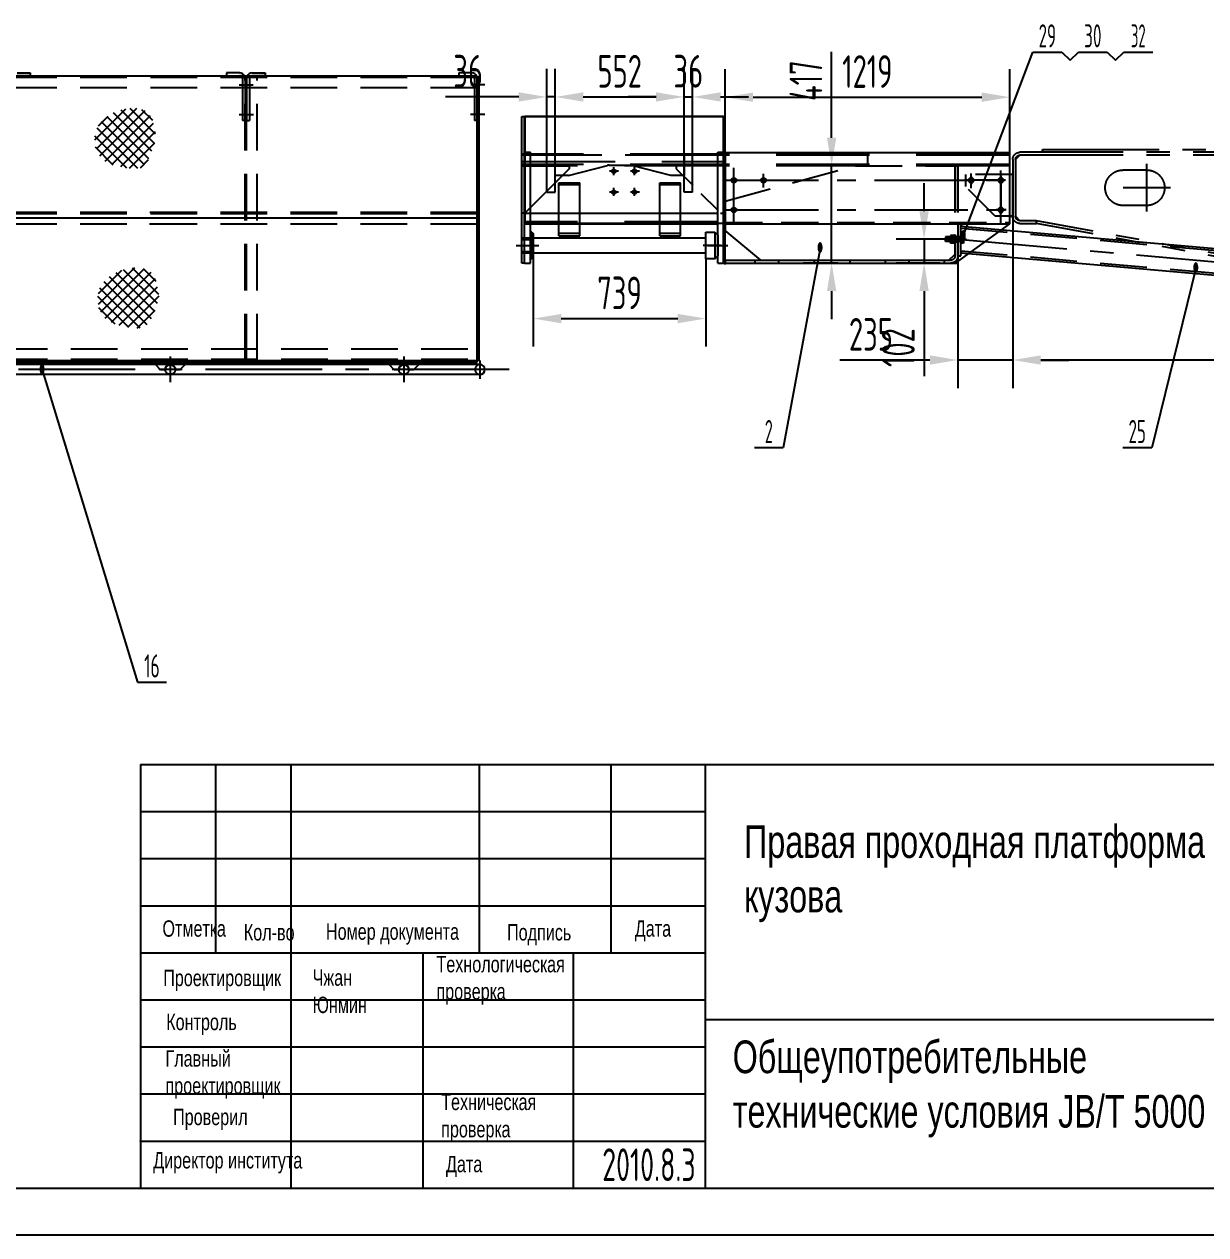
# Model space of a CAD drawing. Header units: millimetres. Extents: x 0 to 16800, y 0 to 11880.
# Drawn here: x 8845 to 13904, y 0 to 5185 of the extents above; entities that cross this region are included whole.
import ezdxf
from ezdxf.enums import TextEntityAlignment as Align

# ---------------------------------------------------------------- set-up
doc = ezdxf.new("R2010")
doc.units = ezdxf.units.MM
doc.header["$LTSCALE"] = 400
for name, pattern in [('F', [0.75, 0.5, -0.25]), ('G', [2, 1.25, -0.25, 0.25, -0.25]), ('K', [2.5, 1.25, -0.25, 0.25, -0.25, 0.25, -0.25])]:
    doc.linetypes.add(name, pattern=pattern)
for name, color, linetype in [('01', 7, 'Continuous'), ('02', 1, 'Continuous'), ('04', 2, 'F'), ('05', 4, 'G'), ('07', 6, 'K'), ('08', 1, 'Continuous'), ('10', 1, 'Continuous'), ('11', 3, 'Continuous'), ('THICK', 7, 'Continuous')]:
    doc.layers.add(name, color=color, linetype=linetype)
doc.styles.get("Standard").update_dxf_attribs({"font": 'isocp', "width": 0.707, "bigfont": 'intecad.shx'})
doc.dimstyles.new('INTE', dxfattribs={"dimscale": 40, "dimtxt": 3.5, "dimasz": 3, "dimexe": 3, "dimexo": 0, "dimgap": 1, "dimtad": 1, "dimdsep": 46, "dimtxsty": 'Standard', "dimcen": 0, "dimclrd": 1, "dimclre": 1, "dimclrt": 3, "dimaunit": 1, "dimadec": 0, "dimazin": 0, "dimtfac": 1, "dimtmove": 0, "dimatfit": 0, "dimfxl": 1, "dimarcsym": 0})

# ---------------------------------------------------------------- blocks, each defined once
blk = doc.blocks.new('A$C2E7D2D61')
at = {"layer": '04', "color": 2, "linetype": 'F'}
for p, q in [((0, 417), (0, 31)), ((12, 417), (0, 417)), ((12, 417), (12, 31)), ((12, 113), (0, 113)), ((12, 91), (0, 91)), ((997, 12), (31, 12)), ((58, 12), (58, 0)), ((210, 12), (210, 0)), ((310.8, 12), (310.8, 0)), ((463.2, 12), (463.2, 0)), ((615.8, 12), (615.8, 0)), ((768.2, 12), (768.2, 0)), ((870, 12), (870, 0)), ((997, 12), (997, 0)), ((997, 0), (31, 0))]:
    blk.add_line(p, q, dxfattribs=at)
for radius in [31, 19]:
    blk.add_arc((31, 31), radius, 180, 270, dxfattribs=at)
blk = doc.blocks.new('A$C3C707AB6')
at = {"ltscale": 0.8}
for p, q in [((1219, 305), (0, 305)), ((0, 305), (0, 0)), ((1219, 0), (1219, 305)), ((0, 0), (1219, 0))]:
    blk.add_line(p, q, dxfattribs=at)
for centre in [(38, 187), (165, 187), (1054, 187), (1181, 187), (38, 60), (1181, 60)]:
    blk.add_circle(centre, 10.5, dxfattribs=at)
at = {"layer": '04', "color": 2, "linetype": 'F', "ltscale": 0.8}
blk.add_line((0, 6), (1219, 6), dxfattribs=at)
at = {"layer": '05', "color": 4, "linetype": 'G', "ltscale": 0.8}
for p, q in [((38, 0), (38, 240.9)), ((165, 155.4), (165, 215)), ((1054, 152.7), (1054, 215.5)), ((1181, 0), (1181, 229.3)), ((0, 187), (1219, 187)), ((0, 60), (1219, 60))]:
    blk.add_line(p, q, dxfattribs=at)
blk = doc.blocks.new('A$C4F962C1B')
at = {"layer": '04', "color": 2, "linetype": 'F'}
for p, q in [((0, 253), (559, 405)), ((559, 405), (984, 405)), ((984, 405), (984, 25)), ((0, 253), (0, 127)), ((153, 0), (0, 127)), ((959, 0), (984, 25)), ((152, 0), (959, 0))]:
    blk.add_line(p, q, dxfattribs=at)
blk = doc.blocks.new('A$C2FA55718')
at = {"layer": '04', "color": 2, "linetype": 'F'}
for p, q in [((0, 0), (0, 160)), ((0, 160), (36, 160)), ((36, 0), (36, 160)), ((36, 160), (588, 160)), ((36, 71), (36, 160)), ((588, 0), (588, 160)), ((624, 160), (588, 160)), ((588, 160), (588, 71)), ((624, 0), (624, 160)), ((93, 71), (259.5, 114.2)), ((265, 114.9), (357.5, 114.9)), ((531, 71), (364.5, 114.2)), ((93, 71), (36, 71)), ((588, 71), (531, 71)), ((0, 0), (36, 0)), ((624, 0), (588, 0))]:
    blk.add_line(p, q, dxfattribs=at)
for centre, start, end in [((265, 92.9), 86.2145, 104.5582), ((359, 92.9), 75.4418, 93.7855)]:
    blk.add_arc(centre, 22, start, end, dxfattribs=at)
blk = doc.blocks.new('A$C42797331')
at = {"layer": '01', "color": 7, "linetype": 'Continuous', "ltscale": 0.6}
for p, q in [((24.7, 114), (24.7, 0)), ((30.7, 114), (24.7, 114)), ((30.7, 114), (30.7, 0)), ((30.7, 114), (36.7, 108)), ((36.7, 108), (36.7, 6)), ((30.7, 0), (24.7, 0)), ((30.7, 0), (36.7, 6))]:
    blk.add_line(p, q, dxfattribs=at)
at = {"layer": '05', "ltscale": 0.6}
blk.add_line((0, 57), (60.2, 57), dxfattribs=at)
blk = doc.blocks.new('A$C1EDC1BE1')
at = {"layer": '01', "color": 7, "linetype": 'Continuous', "ltscale": 0.5}
blk.add_line((0, 0), (0, 203), dxfattribs=at)
at = {"layer": '04', "color": 2, "linetype": 'F', "ltscale": 0.5}
for p, q in [((0, 203), (203, 203)), ((203, 190), (13, 0)), ((203, 203), (203, 190)), ((13, 0), (0, 0))]:
    blk.add_line(p, q, dxfattribs=at)
blk = doc.blocks.new('A$C7BD259EA')
at = {"ltscale": 0.8}
for p, q in [((0, 178), (0, 0)), ((0, 178), (203, 178)), ((203, 178), (203, 127)), ((76, 0), (203, 127)), ((0, 0), (76, 0))]:
    blk.add_line(p, q, dxfattribs=at)
for centre in [(51, 153), (178, 153), (51, 26)]:
    blk.add_circle(centre, 10.5, dxfattribs=at)
at = {"layer": '05', "color": 4, "linetype": 'G', "ltscale": 0.8}
for p, q in [((51, 172.5), (51, 10.8)), ((178, 169.4), (178, 136.4)), ((31.4, 153), (196.8, 153)), ((28.8, 26), (70.7, 26))]:
    blk.add_line(p, q, dxfattribs=at)
blk = doc.blocks.new('*D200')
at = {"layer": '08', "color": 1, "lineweight": -2, "ltscale": 2}
for p, q in [((12302.2, 4699), (12302.2, 5067.3)), ((12328.7, 4579), (12182.2, 4579)), ((12302.2, 4162), (12302.2, 4579)), ((12328.7, 4162), (12182.2, 4162)), ((12302.2, 4042), (12302.2, 3922))]:
    blk.add_line(p, q, dxfattribs=at)
at = {"layer": '08', "color": 1, "ltscale": 2}
for points in [[(12282.2, 4699), (12322.2, 4699), (12302.2, 4579)], [(12282.2, 4042), (12322.2, 4042), (12302.2, 4162)]]:
    blk.add_solid(points, dxfattribs=at)
at = {"layer": 'Defpoints', "color": 0, "ltscale": 2}
for p in [(12302.2, 4579), (12328.7, 4579), (12328.7, 4162)]:
    blk.add_point(p, dxfattribs=at)
at = {"layer": '08', "color": 3, "ltscale": 2, "insert": (12192.2, 4943.2), "char_height": 140, "attachment_point": 5, "rotation": 90}
blk.add_mtext('417', dxfattribs=at)
blk = doc.blocks.new('hhkhk')
at = {"layer": '02', "linetype": 'Continuous'}
for points in [[(924.8, 4928.4), (924.8, 4922.4), (930.8, 4922.9)], [(930.8, 4808.5), (924.8, 4808), (924.8, 4802)]]:
    blk.add_hatch(color=1, dxfattribs=at).paths.add_polyline_path(points)
for p, q in [((912.8, 4794.7), (912.8, 4934.7)), ((912.8, 4934.7), (924.8, 4934.7)), ((924.8, 4934.7), (924.8, 4794.7)), ((924.8, 4922.4), (924.8, 4928.4)), ((930.8, 4922.9), (924.8, 4928.4)), ((924.8, 4922.4), (930.8, 4922.9)), ((924.8, 4794.7), (912.8, 4794.7)), ((924.8, 4808), (930.8, 4808.5)), ((924.8, 4802), (930.8, 4808.5)), ((924.8, 4808), (924.8, 4802))]:
    blk.add_line(p, q)
at = {"layer": '01', "color": 7, "linetype": 'Continuous'}
for p, q in [((924.8, 4922.4), (3031.9, 5106.7)), ((924.8, 4808), (3041.8, 4993.2))]:
    blk.add_line(p, q, dxfattribs=at)
at = {"layer": '04', "color": 2, "linetype": 'F'}
for p, q in [((3031.9, 5106.7), (3343.6, 5134)), ((3343.6, 5134), (3353.5, 5020.4)), ((924.8, 4913.9), (3032.6, 5098.3)), ((3032.6, 5098.3), (3344.4, 5125.5)), ((924.8, 4816.5), (3041.1, 5001.6)), ((3041.1, 5001.6), (3352.8, 5028.9)), ((3041.8, 4993.2), (3353.5, 5020.4))]:
    blk.add_line(p, q, dxfattribs=at)
at = {"layer": '05', "color": 4, "linetype": 'G'}
blk.add_line((881.3, 4861.4), (3369.9, 5079.1), dxfattribs=at)
blk = doc.blocks.new('gfhgfd')
at = {"layer": '07', "color": 6, "linetype": 'K'}
for p, q in [((-2580.5, 6300), (-2580.5, 6130.3)), ((-2087.5, 6290.5), (-2087.5, 6086.8)), ((-503.5, 6228.3), (-2230.5, 6228.3)), ((-2230.5, 6228.3), (-2230.5, 6216.3)), ((-503.5, 6216.3), (-503.5, 6228.3)), ((-2849.5, 6216.3), (-407.5, 6216.3)), ((-2849.5, 6216.3), (-2849.5, 6204.3)), ((-2849.5, 6204.3), (-407.5, 6204.3)), ((-2789.5, 6204.3), (-2789.5, 5536.3)), ((-2777.5, 6204.3), (-2777.5, 5536.3)), ((-2758.5, 6204.3), (-2777.5, 6185.3)), ((-407.5, 6204.3), (-388.5, 6185.3)), ((-388.5, 6185.3), (-388.5, 5942.3)), ((-376.5, 6185.3), (-376.5, 5942.3)), ((-2320.5, 5973), (-2320.5, 6155.5)), ((-2320.5, 6140.3), (-2218.5, 6140.3)), ((-2218.5, 5973), (-2218.5, 6155.5)), ((-950.5, 5962.4), (-950.5, 6166.2)), ((-950.5, 6140.3), (-848.5, 6140.3)), ((-2411.8, 6064.3), (-2145.1, 6064.3)), ((-1052.4, 6064.3), (-848.6, 6064.3)), ((-2320.5, 5988.3), (-2218.5, 5988.3)), ((-950.5, 5988.3), (-848.5, 5988.3)), ((-2688.5, 5517.3), (-477.5, 5923.3)), ((-2688.5, 5505.3), (-477.5, 5911.3)), ((-477.5, 5923.3), (-407.5, 5923.3)), ((-477.5, 5911.3), (-477.5, 5923.3)), ((-407.5, 5911.3), (-477.5, 5911.3)), ((-388.5, 5942.3), (-407.5, 5923.3)), ((-2688.5, 5517.3), (-2758.5, 5517.3)), ((-2688.5, 5505.3), (-2758.5, 5505.3)), ((-2688.5, 5517.3), (-2688.5, 5505.3))]:
    blk.add_line(p, q, dxfattribs=at)
for centre, radius, start, end in [((-407.5, 6185.3), 31, 0, 90), ((-407.5, 6185.3), 19, 0, 90), ((-2320.5, 6064.3), 76, 90, 270), ((-2218.5, 6064.3), 76, 270, 90), ((-950.5, 6064.3), 76, 90, 270), ((-848.5, 6064.3), 76, 270, 90), ((-407.5, 5942.3), 19, 270, 0), ((-407.5, 5942.3), 31, 270, 0), ((-2758.5, 5536.3), 31, 180, 270), ((-2758.5, 5536.3), 19, 180, 270)]:
    blk.add_arc(centre, radius, start, end, dxfattribs=at)
blk = doc.blocks.new('*D202')
at = {"layer": '08', "color": 1, "lineweight": -2, "ltscale": 2}
for p, q in [((13077.7, 4362.5), (13077.7, 3626.7)), ((15490.7, 3956.5), (15490.7, 3626.7)), ((15370.7, 3746.7), (13197.7, 3746.7))]:
    blk.add_line(p, q, dxfattribs=at)
at = {"layer": '08', "color": 1, "ltscale": 2}
for points in [[(13197.7, 3766.7), (13197.7, 3726.7), (13077.7, 3746.7)], [(15370.7, 3766.7), (15370.7, 3726.7), (15490.7, 3746.7)]]:
    blk.add_solid(points, dxfattribs=at)
at = {"layer": 'Defpoints', "color": 0, "ltscale": 2}
for p in [(13077.7, 4362.5), (15490.7, 3956.5), (13077.7, 3746.7)]:
    blk.add_point(p, dxfattribs=at)
at = {"layer": '08', "color": 3, "ltscale": 2, "insert": (14284.2, 3856.7), "char_height": 140, "attachment_point": 5}
blk.add_mtext('2413', dxfattribs=at)
blk = doc.blocks.new('*D203')
at = {"layer": '08', "color": 1, "lineweight": -2, "ltscale": 2}
for p, q in [((12842.7, 4193.4), (12842.7, 3626.7)), ((13077.7, 4105.4), (13077.7, 3626.7)), ((12722.7, 3746.7), (12338, 3746.7)), ((13077.7, 3746.7), (12842.7, 3746.7)), ((13197.7, 3746.7), (13317.7, 3746.7))]:
    blk.add_line(p, q, dxfattribs=at)
at = {"layer": '08', "color": 1, "ltscale": 2}
for points in [[(12722.7, 3766.7), (12722.7, 3726.7), (12842.7, 3746.7)], [(13197.7, 3766.7), (13197.7, 3726.7), (13077.7, 3746.7)]]:
    blk.add_solid(points, dxfattribs=at)
at = {"layer": 'Defpoints', "color": 0, "ltscale": 2}
for p in [(12842.7, 4193.4), (13077.7, 4105.4), (12842.7, 3746.7)]:
    blk.add_point(p, dxfattribs=at)
at = {"layer": '08', "color": 3, "ltscale": 2, "insert": (12470.3, 3856.7), "char_height": 140, "attachment_point": 5}
blk.add_mtext('235', dxfattribs=at)
blk = doc.blocks.new('*D204')
at = {"layer": '08', "color": 1, "lineweight": -2, "ltscale": 2}
for p, q in [((12698.2, 4384), (12698.2, 4504)), ((12794.8, 4264), (12578.2, 4264)), ((12698.2, 4264), (12698.2, 4162)), ((12765.4, 4162), (12578.2, 4162)), ((12698.2, 4042), (12698.2, 3677.7))]:
    blk.add_line(p, q, dxfattribs=at)
at = {"layer": '08', "color": 1, "ltscale": 2}
for points in [[(12678.2, 4384), (12718.2, 4384), (12698.2, 4264)], [(12678.2, 4042), (12718.2, 4042), (12698.2, 4162)]]:
    blk.add_solid(points, dxfattribs=at)
at = {"layer": 'Defpoints', "color": 0, "ltscale": 2}
for p in [(12794.8, 4264), (12698.2, 4162), (12765.4, 4162)]:
    blk.add_point(p, dxfattribs=at)
at = {"layer": '08', "color": 3, "ltscale": 2, "insert": (12588.2, 3799.9), "char_height": 140, "attachment_point": 5, "rotation": 90}
blk.add_mtext('102', dxfattribs=at)
blk = doc.blocks.new('*U150')
at = {"layer": '01'}
for p, q in [((-12.5, 0), (-12.5, 16.5)), ((-12.5, 16.5), (0, 16.5)), ((0, 10), (-12.5, 10)), ((-12.5, 0), (-12.5, -16.5)), ((0, 16.5), (0, 0)), ((0, 10), (65, 10)), ((0, -16.5), (0, 0)), ((7.5, 10), (7.5, 0)), ((7.5, -10), (7.5, 0)), ((65, 10), (65, 0)), ((65, -10), (65, 0)), ((0, -10), (-12.5, -10)), ((-12.5, -16.5), (0, -16.5)), ((0, -10), (65, -10))]:
    blk.add_line(p, q, dxfattribs=at)
at = {"layer": '02'}
for p, q in [((65, 8), (7.5, 8)), ((65, -8), (7.5, -8))]:
    blk.add_line(p, q, dxfattribs=at)
at = {"layer": '05'}
blk.add_line((-15.6, 0), (68.5, 0), dxfattribs=at)
blk = doc.blocks.new('*U151')
at = {"layer": '01'}
for p, q in [((-16.9, 16.5), (0, 16.5)), ((-16.9, 0), (-16.9, 16.5)), ((-16.9, 10), (0, 10)), ((0, 16.5), (0, 0)), ((0, -16.5), (0, 0)), ((-16.9, 0), (-16.9, -16.5)), ((-16.9, -10), (0, -10)), ((-16.9, -16.5), (0, -16.5))]:
    blk.add_line(p, q, dxfattribs=at)
at = {"layer": '05'}
blk.add_line((-18, 0), (1.1, 0), dxfattribs=at)
blk = doc.blocks.new('*U152')
at = {"layer": '10'}
h = blk.add_hatch(dxfattribs=at)
h.set_pattern_fill('U', color=256, angle=45, style=0, pattern_type=0)
h.set_pattern_definition([(45, (0, 0), (-0.707107, 0.707107), [])])
h.paths.add_polyline_path([(-18.5, 0), (-11, 0), (-11, 3), (-18.5, 3)])
h.paths.add_polyline_path([(18.5, 3), (11, 3), (11, 0), (18.5, 0)])
at = {"layer": '01'}
for p, q in [((-18.5, 3), (-18.5, 0)), ((0, 3), (-18.5, 3)), ((-18.5, 0), (0, 0)), ((-11, 3), (-11, 0)), ((0, 3), (18.5, 3)), ((18.5, 0), (0, 0)), ((11, 3), (11, 0)), ((18.5, 3), (18.5, 0))]:
    blk.add_line(p, q, dxfattribs=at)
at = {"layer": '05'}
blk.add_line((0, 5.1), (0, -1.8), dxfattribs=at)
blk = doc.blocks.new('A$C20E85FB4')
at = {"layer": '02', "linetype": 'Continuous', "ltscale": 0.8}
h = blk.add_hatch(dxfattribs=at)
h.set_pattern_fill('ANSI37', color=1, scale=10, style=0)
h.set_pattern_definition([(45, (-11288.267, -1206.898), (-22.45064, 22.45064), []), (135, (-11288.267, -1206.898), (-22.45064, -22.45064), [])])
edge = h.paths.add_edge_path()
edge.add_spline(control_points=[(-3.1, 135.1), (2.1, 175), (18.3, 298.7), (289.3, 230), (252, 28.6), (145.7, 7.7), (51.9, -11.7), (19.4, 58.8), (4.5, 102.9), (-1, 126), (-3.1, 135.1)], knot_values=[0, 0, 0, 0, 107.226623, 332.783515, 469.925804, 564.431844, 645.860592, 719.225168, 762.115824, 790.07632, 790.07632, 790.07632, 790.07632], degree=3, periodic=0)
blk = doc.blocks.new('a78945611qwer11asfqre')
at = {"layer": '01', "color": 7, "linetype": 'Continuous'}
for p, q in [((32794.5, -1862.9), (26941.5, -1862.9)), ((30823.9, -1849.9), (30879.9, -1849.9)), ((30879.9, -1849.9), (30879.9, -1861.9)), ((31777.1, -1849.9), (31721.1, -1849.9)), ((31721.1, -1849.9), (31721.1, -1861.9)), ((31829.9, -1849.9), (31885.9, -1849.9)), ((31885.9, -1849.9), (31885.9, -1861.9)), ((32771.1, -1849.9), (32715.1, -1849.9)), ((32715.1, -1849.9), (32715.1, -1861.9)), ((32794.5, -3081.9), (32794.5, -1862.9)), ((32800.5, -1862.9), (32800.5, -3081.9)), ((32794.5, -2472.4), (26941.5, -2472.4)), ((31454.1, -2447.4), (31392.3, -2447.4)), ((31444.1, -2497.4), (31390.5, -2497.4)), ((26941.5, -3081.9), (32794.5, -3081.9)), ((26941.5, -3087.9), (32794.5, -3087.9)), ((32800.5, -3081.9), (32794.5, -3081.9)), ((32794.5, -3087.9), (32794.5, -3081.9))]:
    blk.add_line(p, q, dxfattribs=at)
at = {"layer": '01'}
for p, q in [((30879.9, -1861.9), (30824.5, -1861.9)), ((31721.1, -1861.9), (31777.1, -1861.9)), ((31885.9, -1861.9), (31830.5, -1861.9)), ((32715.1, -1861.9), (32770.5, -1861.9))]:
    blk.add_line(p, q, dxfattribs=at)
for centre, radius, start, end in [((31776.5, -1873.9), 12, 66.4435, 90), ((31777.6, -1872.2), 22.3, 24.5723, 91.2586), ((31829.4, -1872.2), 22.3, 88.7414, 155.4277), ((31830.5, -1873.9), 12, 90, 113.5565), ((32770.5, -1873.9), 12, 66.4435, 90), ((32771.6, -1872.2), 22.3, 24.5723, 91.2586)]:
    blk.add_arc(centre, radius, start, end, dxfattribs=at)
at = {"layer": '04', "color": 2, "linetype": 'F'}
for p, q in [((31800.5, -3081.9), (31800.5, -1862.9)), ((31806.5, -3081.9), (31806.5, -1862.9)), ((31851.5, -3081.9), (31851.5, -1862.9)), ((32794.5, -1868.9), (29554.5, -1868.9)), ((32794.5, -1912.9), (29554.5, -1912.9)), ((31788.5, -1873.9), (31788.5, -2052.9)), ((31800.5, -1873.9), (31800.5, -2052.9)), ((31806.5, -1873.9), (31806.5, -2052.9)), ((31818.5, -1873.9), (31818.5, -2052.9)), ((32782.5, -1873.9), (32782.5, -2052.9)), ((32794.5, -1873.9), (32794.5, -2052.9)), ((32794.5, -1875.9), (32794.5, -2052.9)), ((31800.5, -2052.9), (31788.5, -2052.9)), ((31806.5, -2052.9), (31818.5, -2052.9)), ((32794.5, -2052.9), (32782.5, -2052.9)), ((32794.5, -2447.4), (29554.5, -2447.4)), ((32794.5, -2453.4), (29554.5, -2453.4)), ((32794.5, -2497.4), (29554.5, -2497.4)), ((29554.5, -3031.9), (32794.5, -3031.9)), ((29554.5, -3075.9), (32794.5, -3075.9))]:
    blk.add_line(p, q, dxfattribs=at)
for centre, radius, start, end in [((31776.5, -1873.9), 12, 0, 66.4435), ((31776.5, -1873.9), 24, 0, 27.2796), ((31830.5, -1873.9), 24, 152.7204, 180), ((31830.5, -1873.9), 12, 113.5565, 180), ((32770.5, -1873.9), 12, 0, 66.4435), ((32770.5, -1873.9), 24, 0, 27.2796), ((32770.5, -1873.9), 24, 0, 27.2796)]:
    blk.add_arc(centre, radius, start, end, dxfattribs=at)
at = {"layer": '05', "color": 4, "linetype": 'G'}
for p, q in [((31774.6, -1900.9), (31834.9, -1900.9)), ((32826.4, -1900.9), (32766.2, -1900.9)), ((31774.6, -2027.9), (31836.2, -2027.9)), ((31774.6, -2027.9), (31836.2, -2027.9)), ((31774.6, -2027.9), (31836.2, -2027.9)), ((32826.4, -2027.9), (32764.9, -2027.9))]:
    blk.add_line(p, q, dxfattribs=at)
at = {"layer": '04', "xscale": -1}
for p in [(31415.8, -2259.8), (31428.9, -2942.6)]:
    blk.add_blockref('A$C20E85FB4', p, dxfattribs=at)
blk = doc.blocks.new('*D253')
at = {"layer": '08', "color": 1, "lineweight": -2, "ltscale": 2}
for p, q in [((11024.7, 4186.6), (11024.7, 3804.1)), ((11763.7, 4180.6), (11763.7, 3804.1)), ((11144.7, 3924.1), (11643.7, 3924.1))]:
    blk.add_line(p, q, dxfattribs=at)
at = {"layer": '08', "color": 1, "ltscale": 2}
for points in [[(11144.7, 3944.1), (11144.7, 3904.1), (11024.7, 3924.1)], [(11643.7, 3944.1), (11643.7, 3904.1), (11763.7, 3924.1)]]:
    blk.add_solid(points, dxfattribs=at)
at = {"layer": 'Defpoints', "color": 0, "ltscale": 2}
for p in [(11024.7, 4186.6), (11763.7, 4180.6), (11763.7, 3924.1)]:
    blk.add_point(p, dxfattribs=at)
at = {"layer": '08', "color": 3, "ltscale": 2, "insert": (11394.2, 4034.1), "char_height": 140, "attachment_point": 5}
blk.add_mtext('739', dxfattribs=at)
blk = doc.blocks.new('*D254')
at = {"layer": '08', "color": 1, "lineweight": -2, "ltscale": 2}
for p, q in [((11082.7, 4626.2), (11082.7, 4993.5)), ((11118.7, 4626.2), (11118.7, 4993.5)), ((10962.7, 4873.5), (10648.9, 4873.5)), ((11118.7, 4873.5), (11082.7, 4873.5)), ((11238.7, 4873.5), (11358.7, 4873.5))]:
    blk.add_line(p, q, dxfattribs=at)
at = {"layer": '08', "color": 1, "ltscale": 2}
for points in [[(10962.7, 4893.5), (10962.7, 4853.5), (11082.7, 4873.5)], [(11238.7, 4893.5), (11238.7, 4853.5), (11118.7, 4873.5)]]:
    blk.add_solid(points, dxfattribs=at)
at = {"layer": 'Defpoints', "color": 0, "ltscale": 2}
for p in [(11082.7, 4873.5), (11082.7, 4626.2), (11118.7, 4626.2)]:
    blk.add_point(p, dxfattribs=at)
at = {"layer": '08', "color": 3, "ltscale": 2, "insert": (10745.8, 4983.5), "char_height": 140, "attachment_point": 5}
blk.add_mtext('36', dxfattribs=at)
blk = doc.blocks.new('*D255')
at = {"layer": '08', "color": 1, "lineweight": -2, "ltscale": 2}
for p, q in [((11118.7, 4626.2), (11118.7, 4993.5)), ((11670.7, 4624), (11670.7, 4993.5)), ((11238.7, 4873.5), (11550.7, 4873.5))]:
    blk.add_line(p, q, dxfattribs=at)
at = {"layer": '08', "color": 1, "ltscale": 2}
for points in [[(11238.7, 4893.5), (11238.7, 4853.5), (11118.7, 4873.5)], [(11550.7, 4893.5), (11550.7, 4853.5), (11670.7, 4873.5)]]:
    blk.add_solid(points, dxfattribs=at)
at = {"layer": 'Defpoints', "color": 0, "ltscale": 2}
for p in [(11670.7, 4873.5), (11118.7, 4626.2), (11670.7, 4624)]:
    blk.add_point(p, dxfattribs=at)
at = {"layer": '08', "color": 3, "ltscale": 2, "insert": (11394.7, 4983.5), "char_height": 140, "attachment_point": 5}
blk.add_mtext('552', dxfattribs=at)
blk = doc.blocks.new('*D256')
at = {"layer": '08', "color": 1, "lineweight": -2, "ltscale": 2}
for p, q in [((11670.7, 4626.2), (11670.7, 4993.5)), ((11706.7, 4626.2), (11706.7, 4993.5)), ((11550.7, 4873.5), (11430.7, 4873.5)), ((11670.7, 4873.5), (11706.7, 4873.5)), ((11826.7, 4873.5), (11946.7, 4873.5))]:
    blk.add_line(p, q, dxfattribs=at)
at = {"layer": '08', "color": 1, "ltscale": 2}
for points in [[(11550.7, 4893.5), (11550.7, 4853.5), (11670.7, 4873.5)], [(11826.7, 4893.5), (11826.7, 4853.5), (11706.7, 4873.5)]]:
    blk.add_solid(points, dxfattribs=at)
at = {"layer": 'Defpoints', "color": 0, "ltscale": 2}
for p in [(11706.7, 4873.5), (11670.7, 4626.2), (11706.7, 4626.2)]:
    blk.add_point(p, dxfattribs=at)
at = {"layer": '08', "color": 3, "ltscale": 2, "insert": (11688.7, 4983.5), "char_height": 140, "attachment_point": 5}
blk.add_mtext('36', dxfattribs=at)
blk = doc.blocks.new('*D260')
at = {"layer": '08', "color": 1, "lineweight": -2, "ltscale": 2}
for p, q in [((11845.7, 4790), (11845.7, 4992.4)), ((13064.7, 4634.5), (13064.7, 4992.4)), ((11965.7, 4872.4), (12944.7, 4872.4))]:
    blk.add_line(p, q, dxfattribs=at)
at = {"layer": '08', "color": 1, "ltscale": 2}
for points in [[(11965.7, 4892.4), (11965.7, 4852.4), (11845.7, 4872.4)], [(12944.7, 4892.4), (12944.7, 4852.4), (13064.7, 4872.4)]]:
    blk.add_solid(points, dxfattribs=at)
at = {"layer": 'Defpoints', "color": 0, "ltscale": 2}
for p in [(13064.7, 4872.4), (11845.7, 4790), (13064.7, 4634.5)]:
    blk.add_point(p, dxfattribs=at)
at = {"layer": '08', "color": 3, "ltscale": 2, "insert": (12455.2, 4982.4), "char_height": 140, "attachment_point": 5}
blk.add_mtext('1219', dxfattribs=at)
blk = doc.blocks.new('A$C78D047BC')
at = {"ltscale": 1.5}
for p, q in [((0, 33), (127, 33)), ((0, 33), (0, 22)), ((22, 0), (0, 22)), ((22, 0), (41.5, 0)), ((85.5, 0), (105, 0)), ((105, 0), (127, 22)), ((127, 33), (127, 22))]:
    blk.add_line(p, q, dxfattribs=at)
blk.add_arc((63.5, 0), 22, 0, 180, dxfattribs=at)
at = {"layer": '04', "color": 2, "linetype": 'F', "ltscale": 1.5}
blk.add_line((0, 28), (127, 28), dxfattribs=at)
blk = doc.blocks.new('adf654987afd')
for p, q in [((10415.7, 1861.6), (5909.6, 1861.6)), ((10415.7, 1819.3), (5909.6, 1819.3))]:
    blk.add_line(p, q)
for centre, start, end in [((5909.6, 1840.4), 90, 270), ((10415.7, 1840.4), 270, 90)]:
    blk.add_arc(centre, 21.2, start, end)
at = {"layer": '04', "color": 2, "linetype": 'F'}
for centre in [(6089.6, 1840.4), (7089.6, 1840.4), (8089.6, 1840.4), (9089.6, 1840.4), (10089.6, 1840.4)]:
    blk.add_circle(centre, 21.1, dxfattribs=at)
for centre, start, end in [((5909.6, 1840.4), 270, 90), ((10415.7, 1840.4), 90, 270)]:
    blk.add_arc(centre, 21.2, start, end, dxfattribs=at)
at = {"layer": '05', "color": 4, "linetype": 'G'}
for p, q in [((5909.6, 1879), (5909.6, 1800.8)), ((6089.6, 1896.1), (6089.6, 1786.2)), ((7089.6, 1896.1), (7089.6, 1786.2)), ((8089.6, 1896.1), (8089.6, 1786.2)), ((9089.6, 1896.1), (9089.6, 1786.2)), ((10089.6, 1896.1), (10089.6, 1786.2)), ((10415.7, 1879), (10415.7, 1800.8)), ((10539.9, 1840.4), (5863.1, 1840.4))]:
    blk.add_line(p, q, dxfattribs=at)
at = {"xscale": -1}
for p in [(6153.1, 1839.6), (7153.1, 1839.6), (8153.1, 1839.6), (9153.1, 1839.6), (10153.1, 1839.6)]:
    blk.add_blockref('A$C78D047BC', p, dxfattribs=at)
blk = doc.blocks.new('*U288')
at = {"layer": '01'}
blk.add_lwpolyline([(25, 5), (415, 5)], dxfattribs=at)
at = {"layer": '02'}
blk.add_lwpolyline([(0, 0), (420, 0)], dxfattribs=at)

msp = doc.modelspace()

# ---------------------------------------------------------------- linework, layer by layer
at = {"ltscale": 2}
for p, q in [((11763.734, 4180.594), (11763.734, 4294.594)), ((11763.734, 4294.594), (11801.734, 4294.594)), ((11801.734, 4294.594), (11801.734, 4180.594)), ((11801.734, 4294.594), (11814.734, 4281.594)), ((11814.734, 4281.594), (11814.734, 4193.594)), ((11801.734, 4180.594), (11763.734, 4180.594)), ((11801.734, 4180.594), (11814.734, 4193.594))]:
    msp.add_line(p, q, dxfattribs=at)
at = {"layer": '01', "color": 7, "linetype": 'Continuous', "ltscale": 2}
for p, q in [((10975.734, 4161.394), (10975.734, 4790.044)), ((10975.734, 4790.044), (10987.734, 4790.044)), ((10987.734, 4790.044), (11845.734, 4790.044)), ((10987.734, 4161.394), (10987.734, 4790.044)), ((11839.734, 4790.044), (10988.734, 4790.044)), ((10988.734, 4790.044), (10988.734, 4333.044)), ((11839.734, 4333.044), (11839.734, 4790.044)), ((11839.734, 4161.394), (11839.734, 4790.044)), ((11845.734, 4161.394), (11845.734, 4790.044)), ((10987.734, 4637.644), (11012.734, 4637.644)), ((11012.734, 4161.394), (11012.734, 4637.644)), ((11814.734, 4161.394), (11814.734, 4637.644)), ((11814.734, 4637.644), (11839.734, 4637.644)), ((11845.734, 4637.644), (11839.734, 4637.644)), ((10987.734, 4376.044), (10987.734, 4579.044)), ((13077.734, 4541.55), (13064.734, 4541.55)), ((13077.734, 4363.55), (13077.734, 4541.55)), ((13064.734, 4363.55), (13077.734, 4363.55)), ((10988.734, 4333.044), (11839.734, 4333.044)), ((11134.734, 4278.453), (11134.734, 4329.55)), ((11223.734, 4278.453), (11223.734, 4329.55)), ((11566.734, 4278.453), (11566.734, 4329.55)), ((11655.734, 4278.453), (11655.734, 4329.55)), ((12842.734, 4168.044), (13064.734, 4329.55)), ((11134.734, 4278.453), (11223.734, 4278.453)), ((11566.734, 4278.453), (11655.734, 4278.453)), ((10987.734, 4161.394), (10975.734, 4161.394)), ((10987.734, 4161.394), (11012.734, 4161.394)), ((11814.734, 4161.394), (11839.734, 4161.394)), ((11845.734, 4161.394), (11839.734, 4161.394)), ((11845.734, 4162.044), (12842.734, 4162.044)), ((11845.734, 4156.044), (11845.734, 4162.044)), ((12830.064, 4168.044), (12842.734, 4168.044)), ((12842.734, 4168.044), (12842.734, 4162.044))]:
    msp.add_line(p, q, dxfattribs=at)
at = {"layer": '01', "ltscale": 2}
for p, q in [((10987.734, 4376.044), (11814.734, 4376.044)), ((10987.734, 4329.55), (11814.734, 4329.55))]:
    msp.add_line(p, q, dxfattribs=at)
at = {"layer": '01', "color": 7, "linetype": 'Continuous', "ltscale": 2}
for centre in [(11369.734, 4555.044), (11458.734, 4555.044), (11369.734, 4466.044), (11458.734, 4466.044)]:
    msp.add_circle(centre, 7.938, dxfattribs=at)
at = {"layer": '02', "ltscale": 2}
for p, q in [((12866.046, 4276.728), (13163.808, 5065.681)), ((13163.808, 5065.681), (13287.808, 5065.681)), ((13287.808, 5065.681), (13323.164, 5030.326)), ((13323.164, 5030.326), (13358.519, 5065.681)), ((13358.519, 5065.681), (13482.519, 5065.681)), ((13482.519, 5065.681), (13517.875, 5030.326)), ((13517.875, 5030.326), (13553.23, 5065.681)), ((13553.23, 5065.681), (13677.23, 5065.681)), ((12252.764, 4224.98), (12095.253, 3370.975)), ((13861.467, 4139.003), (13672.64, 3370.975)), ((8921.539, 3704.094), (9329.991, 2366.841)), ((12095.253, 3370.975), (11971.253, 3370.975)), ((13672.64, 3370.975), (13548.64, 3370.975)), ((9329.991, 2366.841), (9453.991, 2366.841))]:
    msp.add_line(p, q, dxfattribs=at)
at = {"layer": '04', "ltscale": 2}
for p, q in [((11839.734, 4629.044), (10975.734, 4629.044)), ((11839.734, 4624.044), (10975.734, 4624.044)), ((13064.734, 4629.044), (11845.734, 4629.044)), ((13064.734, 4624.044), (11845.734, 4624.044)), ((12455.234, 4629.044), (12455.234, 4579.044)), ((11839.734, 4584.044), (10975.734, 4584.044)), ((11814.734, 4579.044), (11012.734, 4579.044)), ((13064.734, 4584.044), (11845.734, 4584.044)), ((13064.734, 4579.044), (11845.734, 4579.044)), ((10975.734, 4269.344), (11024.734, 4269.344)), ((10975.734, 4263.094), (11024.734, 4263.094)), ((10975.734, 4212.094), (11024.734, 4212.094)), ((10975.734, 4205.844), (11024.734, 4205.844))]:
    msp.add_line(p, q, dxfattribs=at)
at = {"layer": '04', "color": 2, "linetype": 'F', "ltscale": 2}
for p, q in [((10975.734, 4596.796), (11839.734, 4596.796)), ((10975.734, 4579.044), (11178.734, 4579.044)), ((11178.734, 4566.044), (10988.734, 4376.044)), ((11178.734, 4579.044), (11178.734, 4566.044)), ((11134.734, 4329.55), (11134.734, 4505.561)), ((11134.734, 4505.561), (11223.734, 4505.561)), ((11134.734, 4497.848), (11223.734, 4497.848)), ((11223.734, 4329.55), (11223.734, 4505.561)), ((11566.734, 4329.55), (11566.734, 4505.561)), ((11566.734, 4505.561), (11655.734, 4505.561)), ((11566.734, 4497.848), (11655.734, 4497.848)), ((11655.734, 4329.55), (11655.734, 4505.561)), ((10988.734, 4376.044), (10975.734, 4376.044)), ((11814.734, 4339.044), (10987.734, 4339.044)), ((10987.734, 4332.844), (11814.734, 4332.844)), ((11134.734, 4290.526), (11223.734, 4290.526)), ((11566.734, 4290.526), (11655.734, 4290.526))]:
    msp.add_line(p, q, dxfattribs=at)
at = {"layer": '05', "ltscale": 2}
for p, q in [((11369.734, 4538.973), (11369.734, 4572.796)), ((11458.734, 4538.973), (11458.734, 4572.796)), ((11390.026, 4555.044), (11351.342, 4555.044)), ((11479.026, 4555.044), (11440.342, 4555.044)), ((11390.026, 4466.044), (11351.342, 4466.044)), ((11369.734, 4449.973), (11369.734, 4483.796)), ((11479.026, 4466.044), (11440.342, 4466.044)), ((11458.734, 4449.973), (11458.734, 4483.796))]:
    msp.add_line(p, q, dxfattribs=at)
at = {"layer": '05', "color": 4, "linetype": 'G', "ltscale": 2}
for p, q in [((12794.758, 4264.044), (12879.689, 4264.044)), ((10951.286, 4237.594), (11037.313, 4237.594)), ((11828.205, 4237.594), (11752.249, 4237.594)), ((11771.198, 4237.594), (11857.226, 4237.594))]:
    msp.add_line(p, q, dxfattribs=at)
at = {"layer": '07', "color": 6, "linetype": 'K', "ltscale": 2}
for p, q in [((11024.734, 4269.344), (11763.734, 4269.344)), ((11024.734, 4205.844), (11763.734, 4205.844))]:
    msp.add_line(p, q, dxfattribs=at)
at = {"layer": 'THICK'}
for p, q in [((9343.126, 2014.219), (9343.126, 200)), ((9343.126, 2014.219), (16600, 2014.219)), ((9665.549, 2013.344), (9665.549, 2014.219)), ((9665.654, 1207.899), (9665.654, 2014.219)), ((9988.181, 200), (9988.181, 2014.219)), ((10794.501, 1207.899), (10794.501, 2014.219)), ((11358.924, 1207.899), (11358.924, 2014.219)), ((11762.084, 200), (11762.084, 2014.219)), ((9343.126, 1409.479), (11762.084, 1409.479)), ((9343.126, 1207.899), (11762.084, 1207.899)), ((10552.605, 200), (10552.605, 1207.899)), ((11197.66, 200), (11197.66, 1207.899)), ((11762.084, 922.193), (13979.462, 922.193)), ((9343.126, 200), (16600, 200))]:
    msp.add_line(p, q, dxfattribs=at)
at = {"layer": 'THICK', "color": 3}
for p, q in [((9343.126, 1812.639), (11762.084, 1812.639)), ((9343.126, 1611.059), (11762.084, 1611.059)), ((9343.126, 1006.319), (11762.084, 1006.319)), ((9343.126, 804.74), (11762.084, 804.74)), ((9343.126, 603.16), (11762.084, 603.16)), ((9343.126, 401.58), (11762.084, 401.58))]:
    msp.add_line(p, q, dxfattribs=at)
for p in [(9343.126, 401.58), (9343.126, 200)]:
    msp.add_point(p, dxfattribs=at)

# ---------------------------------------------------------------- block references
at = {"layer": '01', "xscale": 40, "yscale": 40, "zscale": 40}
msp.add_blockref('*U288', (0, 0), dxfattribs=at)
at = {"layer": '01', "ltscale": 2}
for name, p in [('a78945611qwer11asfqre', (-22009.337, 6825.983)), ('A$C2FA55718', (11082.734, 4466.194)), ('A$C4F962C1B', (11845.734, 4174.044)), ('adf654987afd', (380.937, 1865.467))]:
    msp.add_blockref(name, p, dxfattribs=at)
at = {"layer": '01', "ltscale": 2, "xscale": -1}
for name, p in [('gfhgfd', (12701.218, -1579.793)), ('A$C1EDC1BE1', (11839.734, 4376.044)), ('*U150', (12854.734, 4264.044)), ('*U151', (12810.834, 4264.044))]:
    msp.add_blockref(name, p, dxfattribs=at)
at = {"layer": '01', "color": 7, "linetype": 'Continuous', "ltscale": 2}
msp.add_blockref('A$C3C707AB6', (11845.734, 4329.55), dxfattribs=at)
at = {"layer": '01', "ltscale": 2, "xscale": -1}
for name, p, rotation in [('hhkhk', (11929.907, 9128.174), 180), ('*U152', (12830.734, 4264.044), 90)]:
    msp.add_blockref(name, p, dxfattribs=dict(at, rotation=rotation))
at = {"layer": '04', "ltscale": 2, "xscale": -1}
msp.add_blockref('A$C2E7D2D61', (12842.734, 4162.044), dxfattribs=at)
at = {"layer": '04', "color": 2, "linetype": 'F', "ltscale": 2, "xscale": -1}
msp.add_blockref('A$C7BD259EA', (13077.734, 4363.55), dxfattribs=at)
at = {"layer": '04', "ltscale": 2}
msp.add_blockref('A$C42797331', (10988.025, 4180.594), dxfattribs=at)

# ---------------------------------------------------------------- texts
at = {"layer": '01', "attachment_point": 1}
for s, insert, char_height in [('{\\fArial|b0|i0|c204|p34;\\C3;Правая проходная платформа\\Pкузова}', (11927.464, 1754.385), 140), ('{\\fArial|b0|i0|c204|p34;Отметка}', (9436.962, 1346.748), 70), ('{\\fArial|b0|i0|c204|p34;Номер документа}', (10137.235, 1333.731), 70), ('{\\fArial|b0|i0|c204|p34;Дата}', (11459.612, 1346.748), 70), ('{\\fArial|b0|i0|c204|p34;Технологическая\\Pпроверка}', (10610.2, 1194.105), 70), ('{\\fArial|b0|i0|c204|p34;Проектировщик}', (9440.219, 1135.22), 70), ('{\\fArial|b0|i0|c204|p34;Контроль}', (9453.247, 946.472), 70), ('{\\fArial|b0|i0|c204|p34;Общеупотребительные\\Pтехнические условия \\fArial|b0|i0|c0|p34;JB/T 5000}', (11878.515, 832.266), 140), ('{\\fArial|b0|i0|c204|p34;Главный\\Pпроектировщик}', (9449.99, 790.267), 70), ('{\\fArial|b0|i0|c204|p34;Техническая\\Pпроверка}', (10630.452, 604.088), 70), ('{\\fArial|b0|i0|c204|p34;Проверил}', (9482.561, 539.687), 70), ('{\\fArial|b0|i0|c204|p34;Директор института}', (9397.464, 353.977), 70), ('{\\fArial|b0|i0|c204|p34;Дата}', (10650.941, 337.964), 70)]:
    msp.add_mtext(s, dxfattribs=dict(at, insert=insert, char_height=char_height))
at = {"layer": '01', "char_height": 70, "attachment_point": 1}
for s, insert, width in [('{\\fArial|b0|i0|c204|p34;Кол-во}', (9785.47, 1330.477), 3.25712), ('{\\fArial|b0|i0|c204|p34;Подпись}', (10912.421, 1330.477), 9.77125), ('{\\fArial|b0|i0|c204|p34;\\C3;Чжан Юнмин}', (10079.971, 1136.486), 1.60188)]:
    msp.add_mtext(s, dxfattribs=dict(at, insert=insert, width=width))
at = {"layer": '02', "ltscale": 2, "width": 0.605172}
for p, p2 in [((12854.046, 4256.728), (12878.046, 4256.728)), ((12240.764, 4204.98), (12264.764, 4204.98)), ((13849.467, 4119.003), (13873.467, 4119.003)), ((8909.539, 3684.094), (8933.539, 3684.094))]:
    msp.add_text('●', height=40, dxfattribs=at).set_placement(p, p2, align=Align.FIT)
at = {"layer": '11', "ltscale": 2}
for s, height, width, p, p2 in [('30', 98.9949, 0.600864, (13383.319, 5085.681), (13457.719, 5085.681)), ('32', 98.9949, 0.485703, (13583.735, 5085.681), (13646.725, 5085.681)), ('29', 98.9949, 0.568672, (13188.608, 5085.681), (13263.008, 5085.681)), ('2', 98.995, 0.562593, (12016.265, 3390.975), (12050.241, 3390.975)), ('25', 98.9949, 0.581958, (13573.44, 3390.975), (13647.84, 3390.975)), ('16', 98.9949, 0.610556, (9358.76, 2386.841), (9425.223, 2386.841))]:
    msp.add_text(s, height=height, dxfattribs=dict(at, width=width)).set_placement(p, p2, align=Align.FIT)
at = {"layer": '11', "width": 0.636133}
msp.add_text('2010.8.3', height=140, dxfattribs=at).set_placement((11320, 230), (11720, 230), align=Align.FIT)

# ---------------------------------------------------------------- dimensions: what is measured, and where the dimension line sits
at = {"layer": '08', "ltscale": 2}
dim = msp.add_linear_dim(base=(12302.218, 4579.044), p1=(12328.734, 4162.044), p2=(12328.734, 4579.044), angle=90, dimstyle='INTE', dxfattribs=at)
dim.commit()
dim.dimension.update_dxf_attribs({"geometry": '*D200', "text_midpoint": (12302.218, 4943.177), "dimtype": 160})
for base, p1, p2, picture, middle in [((11082.734, 4873.512), (11118.734, 4626.168), (11082.734, 4626.168), '*D254', (10745.84, 4983.512)), ((11670.734, 4873.512), (11118.734, 4626.168), (11670.734, 4624.044), '*D255', (11394.734, 4983.526)), ((11763.734, 3924.112), (11024.734, 4186.594), (11763.734, 4180.594), '*D253', (11394.234, 4034.112))]:
    dim = msp.add_linear_dim(base=base, p1=p1, p2=p2, dimstyle='INTE', dxfattribs=at)
    dim.commit()
    dim.dimension.update_dxf_attribs({"geometry": picture, "text_midpoint": middle})
for base, p1, p2, picture, middle in [((11706.734, 4873.512), (11670.734, 4626.168), (11706.734, 4626.168), '*D256', (11688.734, 4873.512)), ((13064.734, 4872.366), (11845.734, 4790.044), (13064.734, 4634.55), '*D260', (12455.234, 4872.366))]:
    dim = msp.add_linear_dim(base=base, p1=p1, p2=p2, dimstyle='INTE', dxfattribs=at)
    dim.commit()
    dim.dimension.update_dxf_attribs({"geometry": picture, "text_midpoint": middle, "dimtype": 160})
for base, p1, p2, angle, picture, middle in [((12698.249, 4162.044), (12794.758, 4264.044), (12765.428, 4162.044), 90, '*D204', (12588.235, 3799.887)), ((13077.734, 3746.726), (15490.734, 3956.481), (13077.734, 4362.481), 180, '*D202', (14284.234, 3856.74)), ((12842.734, 3746.726), (13077.734, 4105.424), (12842.734, 4193.428), 180, '*D203', (12470.345, 3856.74))]:
    dim = msp.add_linear_dim(base=base, p1=p1, p2=p2, angle=angle, dimstyle='INTE', dxfattribs=at)
    dim.commit()
    dim.dimension.update_dxf_attribs({"geometry": picture, "text_midpoint": middle})

doc.saveas('drawing.dxf')
